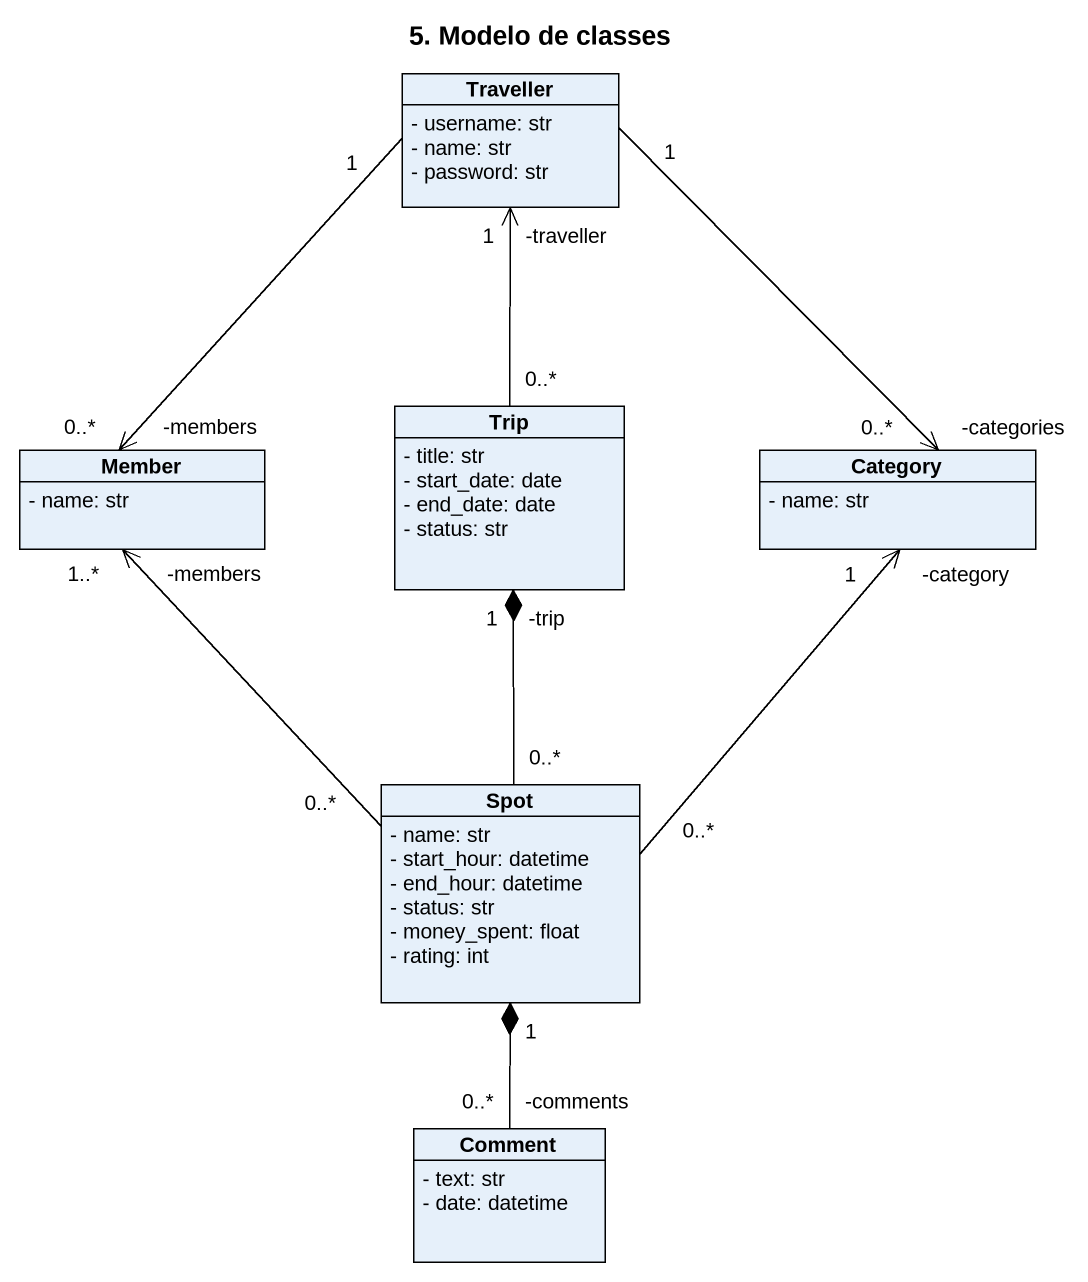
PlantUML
@startuml
title 5. Modelo de classes
hide circle
hide empty members
skinparam classAttributeIconSize 0
class Traveller {
  - username: str
  - name: str
  - password: str
}
class Trip {
  - title: str
  - start_date: date
  - end_date: date
  - status: str
}
class Member {
  - name: str
}
class Category {
  - name: str
}
class Spot {
  - name: str
  - start_hour: datetime
  - end_hour: datetime
  - status: str
  - money_spent: float
  - rating: int
}
class Comment {
  - text: str
  - date: datetime
}
Traveller "-traveller\n1" <-- "0..*" Trip
Traveller "1" --> "-categories\n0..*" Category
Member "-members\n0..*" <-up- "1" Traveller
Spot "0..*" -up-* "-trip\n1" Trip
Spot "0..*" -up-> "-members\n1..*" Member
Spot "0..*" -up-> "-category\n1" Category
Comment "-comments\n0..*" -up-* "1" Spot
@enduml
